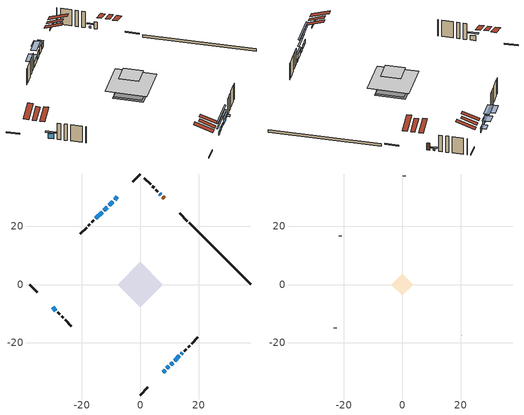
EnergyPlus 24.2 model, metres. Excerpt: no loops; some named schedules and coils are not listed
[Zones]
conditioned space
 floor outside (Floor1 construction): -1.58,0 0,1.58 1.58,0 0,-1.58 z0.41
 floor adiabatic (Floor3 construction): -5.26,0 0,5.26 5.26,0 0,-5.26 z0.41
 floor adiabatic (AdiabaticFloorConstruction): -7.76,0 0,7.76 7.76,0 0,-7.76 z2.85
 floor foundation (Slab1 construction): -5.28,0.43 -0.43,5.28 5.28,-0.43 0.43,-5.28 z-0.35
 wall outside (RimJoist1 construction): 0,-37.9 2.6,-35.31 / -37.9,0 -35.31,-2.6 / 0,37.9 -2.6,35.31 / 16.13,21.78 13.53,24.37 z0.41:0.71
 wall outside (AdiabaticWallConstruction 1): 8.28,29.63 7.73,30.17 z0.41:2.44
 wall outside (AdiabaticWallConstruction): -7.85,30.05 -8.79,29.12 / 7.85,-30.05 8.5,-29.41 / 9.15,-28.75 9.8,-28.1 z0.41:1.58; -9.44,28.46 -10.7,27.2 / -11.36,26.55 -12.43,25.47 z0.41:2.44; 10.46,-27.45 11.14,-26.76 z0.41:1.43; -30.05,-7.85 -28.97,-8.93 / -13.09,24.81 -15.25,22.66 z0.41:1.88; 11.8,-26.11 13.38,-24.52 z0.41:1.73; 14.03,-23.87 14.43,-23.47 z0.41:0.77; 7.08,30.82 6.72,31.19 z0.41:0.92
 wall outside (Wall1 construction): 15.09,-22.82 15.77,-22.13 / -28.32,-9.59 -27.64,-10.27 / -15.9,22 -16.58,21.32 / 6.06,31.84 5.38,32.53 z0.41:5.29
 wall outside (Wall2 construction): 16.43,-21.48 16.96,-20.94 / -26.98,-10.92 -26.45,-11.46 / -17.24,20.66 -17.78,20.13 / 4.72,33.18 4.19,33.72 z0.41:5.29
 wall outside (Wall3 construction): 17.62,-20.29 19.75,-18.15 / -25.79,-12.11 -23.65,-14.25 / -18.43,19.47 -20.57,17.33 / 3.53,34.37 1.39,36.51 z0.41:5.29
 wall foundation (FoundationWall1 construction): 37.9,0 16.78,21.12 z-0.35:0.41
 window (WindowConstruction): -7.85,30.05 -8.79,29.12 z0.41:1.58
 window (WindowConstruction 5): -9.44,28.46 -10.7,27.2 z0.41:2.44
 window (WindowConstruction 6): 7.85,-30.05 8.5,-29.41 z0.41:1.58
 window (WindowConstruction 7): 9.15,-28.75 9.8,-28.1 z0.41:1.58
 window (WindowConstruction 8): 10.46,-27.45 11.14,-26.76 z0.41:1.42
 window (WindowConstruction 9): -30.05,-7.85 -28.98,-8.93 z0.41:1.88
 window (WindowConstruction 1): -11.36,26.55 -12.43,25.47 z0.41:2.44
 window (WindowConstruction 2): 11.8,-26.11 13.38,-24.52 z0.41:1.73
 window (WindowConstruction 10): 14.04,-23.87 14.43,-23.47 z0.41:0.77
 window (WindowConstruction 3): 7.08,30.83 6.72,31.19 z0.41:0.92
 window (WindowConstruction 4): -13.09,24.81 -15.25,22.66 z0.41:1.88
 door (Door): 8.27,29.63 7.73,30.17 z0.41:2.44
 ceiling adiabatic (AdiabaticFloorConstruction): 0,-7.76 7.76,0 0,7.76 -7.76,0 z2.85
 roof outside (Roof2 construction): 5.67,-32.23,5.29 2.61,-29.17,6.73 1.81,-29.97,6.73 4.87,-33.04,5.29; -32.23,-5.67,5.29 -29.17,-2.61,6.73 -29.97,-1.81,6.73 -33.04,-4.87,5.29; -5.67,32.23,5.29 -2.61,29.17,6.73 -1.81,29.97,6.73 -4.87,33.04,5.29; 10.45,27.45,5.29 7.39,24.39,6.73 8.2,23.59,6.73 11.26,26.65,5.29
 roof outside (Roof3 construction): 7.19,-30.71,5.29 3.92,-27.44,6.83 3.06,-28.3,6.83 6.33,-31.57,5.29; -30.71,-7.19,5.29 -27.44,-3.92,6.83 -28.3,-3.06,6.83 -31.57,-6.33,5.29; -7.19,30.71,5.29 -3.92,27.44,6.83 -3.06,28.3,6.83 -6.33,31.57,5.29; 8.93,28.97,5.29 5.66,25.7,6.83 6.52,24.84,6.83 9.79,28.11,5.29
attic - vented
 floor to conditioned space (Floor2 construction Reversed): -3.73,0 0,3.73 3.73,0 0,-3.73 z5.29
 wall outside (Wall4 construction): 20.41,-17.49 20.49,-17.41 / -23,-14.91 -22.92,-14.99 / -21.23,16.68 -21.31,16.6 / 0.74,37.17 0.66,37.25 z0.41:5.29
 roof outside (Roof1 construction): 4.21,-33.69,5.29 0.58,-30.06,7 -0.38,-31.01,7 3.25,-34.65,5.29; -33.69,-4.21,5.29 -30.06,-0.58,7 -31.01,0.38,7 -34.65,-3.25,5.29; -4.21,33.69,5.29 -0.58,30.06,7 0.38,31.01,7 -3.25,34.65,5.29; 11.91,25.99,5.29 8.28,22.35,7 9.24,21.4,7 12.87,25.03,5.29
shading: -9,28.91 -7.64,30.26 -8.71,31.34 -10.07,29.98 z1.88; -11.02,26.88 -9.12,28.79 -10.62,30.29 -12.53,28.39 z2.9; 10.22,-27.68 6.12,-31.78 6.34,-31.99 10.43,-27.89 z4.02; 12.6,-25.3 6.35,-31.55 6.57,-31.76 12.81,-25.51 z5.54; 12.87,-25.04 8.73,-29.17 8.94,-29.38 13.08,-25.25 z3.87; -28.54,-9.36 -30.48,-7.42 -30.92,-7.85 -28.98,-9.79 z2.49; -13.51,24.39 -10.28,27.62 -11.36,28.7 -14.59,25.47 z3.96; 13.81,-24.09 11.37,-26.54 11.58,-26.75 14.02,-24.3 z2.34; 14.54,-23.37 13.93,-23.97 14.58,-24.62 15.18,-24.01 z0.92; 6.29,31.62 7.51,30.4 7.94,30.83 6.72,32.05 z1.53; -15.46,22.45 -12.88,25.02 -14.39,26.53 -16.96,23.95 z2.18
[Building]
Building 1: Terrain=Suburbs
[Site:Location]
Yarmouth AP_NS: Latitude {deg}=43.83; Longitude {deg}=-66.09; Time Zone {hr}=-4; Elevation {m}=43; Keep Site Location Information=Yes
[Site:GroundTemperature:Shallow]
4.08235, 2.59375, 2.47453, 3.18095, 6.01682, 8.83948, 11.2866, 12.8368, 12.9685, 11.7076, 9.32295, 6.58688
[Site:WaterMainsTemperature]
Calculation Method=Schedule; Temperature Schedule=mains temperature schedule
[Material] Roughness=Rough; Thermal Absorptance=0.9
Name | Thickness {m} | Conductivity {W/m-K} | Density {kg/m3} | Specific Heat {J/kg-K} | Solar Absorptance | Visible Absorptance
asphalt or fiberglass shingles | 0.00635 | 0.162714 | 1121.4 | 1465.45 | 0.4 | 0.4
ceiling loosefill ins | 0.169333 | 0.0480833 | 16.02 | 1046.75 | 0.7 | 0.7
ceiling stud and cavity | 0.1397 | 0.104391 | 65.682 | 1177.47 | 0.7 | 0.7
concrete 4.0 in. | 0.1016 | 1.803125 | 2242.8 | 837.4 | 0.7 | 0.7
concrete 8.0 in. | 0.2032 | 1.803125 | 2242.8 | 837.4 | 0.7 | 0.7
door material | 0.04445 | 0.053851 | 512.64 | 1214.23 | 0.7 | 0.7
exterior vertical ins | 0.00202101 | 0.029427 | 32.04 | 1214.23 | 0.7 | 0.7
floor covering | 0.0127 | 0.0433444 | 54.468 | 1339.84 | 0.6 | 0.6
floor rigid ins; rim joist rigid ins; roof rigid ins; wall rigid ins | 0.051816 | 0.029427 | 32.04 | 1214.23 | 0.7 | 0.7
floor rigid ins 1; wall rigid ins 1 | 0.512978 | 0.029427 | 32.04 | 1214.23 | 0.7 | 0.7
floor stud and cavity | 0.1397 | 0.0779196 | 92.3553 | 1139.71 | 0.7 | 0.7
floor stud and cavity 1 | 0.1397 | 0.0856872 | 92.3553 | 1139.71 | 0.7 | 0.7
floor stud and cavity 2 | 0.1397 | 1.75129 | 37.0049 | 1207.88 | 0.7 | 0.7
furniture material conditioned space 1 | 0.1524 | 0.115458 | 640.8 | 1214.23 | 0.6 | 0.6
gypsum board | 0.0127 | 0.160291 | 801 | 837.4 | 0.6 | 0.6
gypsum board 1 | 0.0127 | 0.160291 | 801 | 837.4 | 0.7 | 0.7
osb sheathing 0.5 in. | 0.0127 | 0.115458 | 512.64 | 1214.23 | 0.7 | 0.7
osb sheathing 0.75 in. | 0.01905 | 0.115458 | 512.64 | 1214.23 | 0.7 | 0.7
osb sheathing 2.0 in. | 0.0508 | 0.115458 | 512.64 | 1214.23 | 0.7 | 0.7
rim joist stud and cavity | 0.0508 | 0.0406579 | 125.044 | 1163.47 | 0.6 | 0.6
roof stud and cavity | 0.2032 | 0.222015 | 78.34581 | 1123.46 | 0.7 | 0.7
roof stud and cavity 1 | 0.2032 | 0.240525 | 78.34581 | 1123.46 | 0.7 | 0.7
wall stud and cavity | 0.1397 | 0.224124 | 139.0536 | 1170.24 | 0.7 | 0.7
wall stud and cavity 1 | 0.1397 | 0.624755 | 139.0536 | 1170.24 | 0.7 | 0.7
wall stud and cavity 2 | 0.1397 | 0.233353 | 139.0536 | 1170.24 | 0.7 | 0.7
wall stud and cavity 3 | 0.0889 | 6.1454 | 50.32683 | 1063.81 | 0.6 | 0.6
wall stud and cavity 4 | 0.0889 | 0.380278 | 52.3479 | 1209.89 | 0.7 | 0.7
wall stud and cavity 5 | 0.0889 | 0.391764 | 83.0341 | 1211.67 | 0.7 | 0.7
wood siding | 0.0254 | 0.102417 | 544.68 | 1172.36 | 0.4 | 0.4
wood siding 1 | 0.00254 | 0.102417 | 544.68 | 1172.36 | 0.4 | 0.4
wood siding 2; wood siding 3; wood siding 4 | 0.0254 | 0.102417 | 544.68 | 1172.36 | 0.7 | 0.7
[WindowMaterial:SimpleGlazingSystem]
Name | U-Factor {W/m2-K} | Solar Heat Gain Coefficient
WindowMaterial | 2.77484 | 0.54
WindowMaterial 1 | 2.82878 | 0.58
WindowMaterial 2 | 2.78563 | 0.6
WindowMaterial 3 | 2.74645 | 0.41
WindowMaterial 4 | 2.790737 | 0.63
WindowMaterial 5 | 2.82878 | 0.59
WindowMaterial 6 | 2.78052 | 0.57
WindowMaterial 7 | 2.77995 | 0.57
WindowMaterial 8 | 2.719762 | 0.51
[Construction]
AdiabaticFloorConstruction: floor stud and cavity 2, floor rigid ins 1, osb sheathing 0.75 in., floor covering
AdiabaticWallConstruction: wood siding 3, wall rigid ins 1, wall stud and cavity 4, gypsum board
AdiabaticWallConstruction 1: wood siding 4, wall rigid ins 1, wall stud and cavity 4, gypsum board
Door: door material
Floor1 construction: floor stud and cavity, floor rigid ins, osb sheathing 0.75 in., floor covering
Floor2 construction Reversed: gypsum board, ceiling stud and cavity, ceiling loosefill ins
Floor3 construction: floor stud and cavity 1, floor rigid ins, osb sheathing 0.75 in., floor covering
FoundationWall1 construction: concrete 8.0 in., gypsum board 1
furniture construction conditioned space 1: furniture material conditioned space 1
PartitionWallConstruction: gypsum board, wall stud and cavity 5, gypsum board
RimJoist1 construction: wood siding 2, rim joist rigid ins, osb sheathing 2.0 in., rim joist stud and cavity
Roof1 construction: asphalt or fiberglass shingles
Roof2 construction: asphalt or fiberglass shingles, roof rigid ins, osb sheathing 0.75 in., roof stud and cavity, gypsum board
Roof3 construction: asphalt or fiberglass shingles, roof rigid ins, osb sheathing 0.75 in., roof stud and cavity 1, gypsum board
Slab1 construction: concrete 4.0 in.
Wall1 construction: wood siding, wall rigid ins, osb sheathing 0.5 in., wall stud and cavity, gypsum board
Wall2 construction: wood siding, wall rigid ins, osb sheathing 0.5 in., wall stud and cavity 1, gypsum board
Wall3 construction: wood siding, wall rigid ins, osb sheathing 0.5 in., wall stud and cavity 2, gypsum board
Wall4 construction: wood siding 1, wall stud and cavity 3
WindowConstruction: WindowMaterial
WindowConstruction 1: WindowMaterial 1
WindowConstruction 10: WindowMaterial 8
WindowConstruction 2: WindowMaterial 2
WindowConstruction 3: WindowMaterial 3
WindowConstruction 4; WindowConstruction 9: WindowMaterial 4
WindowConstruction 5: WindowMaterial 5
WindowConstruction 6; WindowConstruction 7: WindowMaterial 6
WindowConstruction 8: WindowMaterial 7
[Zone] Multiplier=1; Part of Total Floor Area=Yes
Name | Volume {m3}
attic - vented | 7.75451
conditioned space | 273.5
[Space]
Name | Zone | Volume {m3}
attic - vented 1 | attic - vented | 7.75451
conditioned space 1 | conditioned space | 273.5
[ZoneInfiltration:EffectiveLeakageArea]
infil attic - vented 1: Zone or Space=attic - vented 1; Schedule=Always On Discrete; Effective Air Leakage Area {cm2}=1013.45; Stack Coefficient=0.000458312; Wind Coefficient=1.44644e-05
[ZoneMixing]
whole house fan mix: Zone or Space=attic - vented; Schedule=Always On Continuous; Design Flow Rate Calculation Method=Flow/Zone; Design Flow Rate {m3/s}=0; Source Zone or Space=conditioned space
[SurfaceProperty:ExposedFoundationPerimeter]
Slab1: Exposed Perimeter Calculation Method=TotalExposedPerimeter; Total Exposed Perimeter {m}=29.87
[InternalMass] Zone or ZoneList=conditioned space; Space or SpaceList=conditioned space 1
Name | Construction | Surface Area {m2}
furniture mass conditioned space 1 | furniture construction conditioned space 1 | 94.4876
partition wall mass | PartitionWallConstruction | 180.819
[Lights]
interior lighting: Zone or ZoneList or Space or SpaceList=conditioned space 1; Schedule=interior lighting schedule; Design Level Calculation Method=LightingLevel; Lighting Level {W}=343.2; Return Air Fraction=0; Fraction Radiant=0.6; Fraction Visible=0.2; Fraction Replaceable=1
[People]
occupants: Zone or ZoneList or Space or SpaceList=conditioned space 1; Number of People Schedule=occupants schedule; Number of People Calculation Method=People; Number of People=3; Fraction Radiant=0.314171; Sensible Heat Fraction=0.56303; Activity Level Schedule=occupants activity schedule; Carbon Dioxide Generation Rate {m3/s-W}=0; Enable ASHRAE 55 Comfort Warnings=No; Mean Radiant Temperature Calculation Type=EnclosureAveraged
[ElectricEquipment] Zone or ZoneList or Space or SpaceList=conditioned space 1; Design Level Calculation Method=EquipmentLevel
Name | Schedule | Design Level {W} | Fraction Latent | Fraction Radiant | Fraction Lost
clothes dryer | clothes dryer schedule | 140.772 | 0.015 | 0.081 | 0.85
clothes washer | clothes washer schedule | 32.1985 | 0.03 | 0.162 | 0.7
cooking range | cooking range schedule | 215.147 | 0.08 | 0.432 | 0.2
dishwasher | dishwasher schedule | 66.8632 | 0.3 | 0.18 | 0.4
fridge | fridge schedule | 72.9452 | 0 | 0.6 | 0
mech vent bath fan 0 | mech vent bath fan 0 schedule | 50.2 | 0 | 0 | 1
mech vent bath fan 1 | mech vent bath fan 1 schedule | 50.2 | 0 | 0 | 1
mech vent house fan | mech vent house fan schedule | 45.6667 | 0 | 0 | 0.5
mech vent house fan cfis | mech vent house fan cfis schedule | 0 | 0 | 0 | 0
misc plug loads | misc plug loads schedule | 494.7 | 0.045 | 0.513 | 0.1
whole house fan | Always On Discrete | 0 | 0 | 0 | 1
[OtherEquipment] Zone or ZoneList or Space or SpaceList=conditioned space 1; Design Level Calculation Method=EquipmentLevel
Name | Fuel Type | Schedule | Design Level {W} | Fraction Latent | Fraction Radiant | Fraction Lost
clothes dryer 1 | Electricity | clothes dryer schedule | 0 | 0.015 | 0.081 | 0.85
cooking range 1 | Electricity | cooking range schedule | 0 | 0.08 | 0.432 | 0.2
general water use latent | None | general water use schedule | 62.594 | 1 | 0 | 0
general water use sensible | None | general water use schedule | -61.6891 | 0 | 0.6 | 0
mech vent house fan latent load | None | Always On Discrete | 0 | 1 | 0 | 0
mech vent house fan sensible load | None | Always On Discrete | 0 | 0 | 0 | 0
water heater energy adjustment1 | Electricity | Always On Discrete | 0.01 | 0 | 0 | 1
[ZoneInfiltration:DesignFlowRate] Zone or ZoneList or Space or SpaceList=conditioned space 1; Schedule=Always On Discrete; Design Flow Rate Calculation Method=Flow/Zone; Design Flow Rate {m3/s}=0
infil flow; natural vent flow; whole house fan flow
[ZoneControl:Thermostat]
conditioned space Thermostat: Zone or ZoneList=conditioned space; Control Type Schedule=conditioned space Thermostat Schedule; Control 1=conditioned space temperature setpoint; Temperature Difference Between Cutout And Setpoint {deltaC}=0
[ThermostatSetpoint:DualSetpoint]
conditioned space temperature setpoint: Heating Setpoint Temperature Schedule=heating setpoint; Cooling Setpoint Temperature Schedule=cooling setpoint
[AirLoopHVAC:UnitarySystem]
unit heater unitary system: Control Type=Load; Controlling Zone or Thermostat Location=conditioned space; Dehumidification Control Type=None; Availability Schedule=Always On Discrete; Supply Fan=unit heater supply fan; Fan Placement=BlowThrough; Supply Air Fan Operating Mode Schedule=unit heater auto fan schedule; Heating Coil=unit heater htg coil; DX Heating Coil Sizing Ratio=1; Use DOAS DX Cooling Coil=No; Minimum Supply Air Temperature {C}=2; Latent Load Control=SensibleOnlyLoadControl; Cooling Supply Air Flow Rate Method=None; Heating Supply Air Flow Rate Method=SupplyAirFlowRate; Heating Supply Air Flow Rate {m3/s}=0.00141584; No Load Supply Air Flow Rate Method=SupplyAirFlowRate; No Load Supply Air Flow Rate {m3/s}=0; No Load Supply Air Flow Rate Control Set To Low Speed=Yes; Maximum Supply Air Temperature {C}=48.8889; Maximum Outdoor Dry-Bulb Temperature for Supplemental Heater Operation {C}=21; Ancillary On-Cycle Electric Power {W}=0; Ancillary Off-Cycle Electric Power {W}=0
[Zone equipment]
conditioned space: electric baseboard, unit heater unitary system
[Foundation:Kiva]
Foundation Kiva 1: Initial Indoor Air Temperature {C}=18; Wall Height Above Grade {m}=0.409986; Wall Depth Below Slab {m}=0.2032; Custom Block Material Name 1=exterior vertical ins; Custom Block Depth 1 {m}=0.759988; Custom Block X Position 1 {m}=0.2159; Custom Block Z Position 1 {m}=0
[Foundation:Kiva:Settings]
Soil Conductivity {W/m-K}=0.849921; Soil Density {kg/m3}=1842.3; Soil Specific Heat {J/kg-K}=418.7; Ground Solar Absorptivity=0.9; Ground Thermal Absorptivity=0.9; Ground Surface Roughness {m}=0.03; Far-Field Width {m}=40; Deep-Ground Boundary Condition=ZeroFlux; Deep-Ground Depth {m}=40; Minimum Cell Dimension {m}=0.2; Maximum Cell Growth Coefficient=3; Simulation Timestep=Timestep
[Exterior:Lights]
exterior lighting: Schedule=exterior lighting schedule; Design Level {W}=75.6
[EnergyManagementSystem:Sensor] Output:Variable or Output:Meter Index Key=conditioned space
Name | Output:Variable or Output:Meter
conditioned_space_clg_unmet_s | Zone Cooling Setpoint Not Met Time
conditioned_space_htg_unmet_s | Zone Heating Setpoint Not Met Time
fridge_tin_s; tin_s; tin_s_1 | Zone Mean Air Temperature
tout_s | Zone Outdoor Air Drybulb Temperature
win_s | Zone Air Humidity Ratio
[Schedule:Constant]
Name | Hourly Value
Always On Continuous; mech vent house fan schedule; mech vent house fan cfis schedule; Always On Discrete | 1
occupants activity schedule | 117.228
fridge schedule; unit heater auto fan schedule | 0
[Schedule:Week:Daily]
interior lighting schedule Week Rule - Jan1-Jan27: interior lighting schedule day, interior lighting schedule day, interior lighting schedule day, interior lighting schedule day, interior lighting schedule day, interior lighting schedule day, interior lighting schedule day, interior lighting schedule default day, interior lighting schedule default day, interior lighting schedule default day, interior lighting schedule default day, interior lighting schedule default day
interior lighting schedule Week Rule - Jan28-Feb3: interior lighting schedule day, interior lighting schedule day, interior lighting schedule day, interior lighting schedule day, interior lighting schedule day 1, interior lighting schedule day 1, interior lighting schedule day 1, interior lighting schedule default day, interior lighting schedule default day, interior lighting schedule default day, interior lighting schedule default day, interior lighting schedule default day
interior lighting schedule Week Rule - Feb4-Feb24: interior lighting schedule day 1, interior lighting schedule day 1, interior lighting schedule day 1, interior lighting schedule day 1, interior lighting schedule day 1, interior lighting schedule day 1, interior lighting schedule day 1, interior lighting schedule default day, interior lighting schedule default day, interior lighting schedule default day, interior lighting schedule default day, interior lighting schedule default day
interior lighting schedule Week Rule - Feb25-Mar3: interior lighting schedule day 1, interior lighting schedule day 1, interior lighting schedule day 1, interior lighting schedule day 1, interior lighting schedule day 2, interior lighting schedule day 2, interior lighting schedule day 2, interior lighting schedule default day, interior lighting schedule default day, interior lighting schedule default day, interior lighting schedule default day, interior lighting schedule default day
interior lighting schedule Week Rule - Mar4-Mar31: interior lighting schedule day 2, interior lighting schedule day 2, interior lighting schedule day 2, interior lighting schedule day 2, interior lighting schedule day 2, interior lighting schedule day 2, interior lighting schedule day 2, interior lighting schedule default day, interior lighting schedule default day, interior lighting schedule default day, interior lighting schedule default day, interior lighting schedule default day
interior lighting schedule Week Rule - Apr1-Apr28: interior lighting schedule day 3, interior lighting schedule day 3, interior lighting schedule day 3, interior lighting schedule day 3, interior lighting schedule day 3, interior lighting schedule day 3, interior lighting schedule day 3, interior lighting schedule default day, interior lighting schedule default day, interior lighting schedule default day, interior lighting schedule default day, interior lighting schedule default day
interior lighting schedule Week Rule - Apr29-May5: interior lighting schedule day 3, interior lighting schedule day 3, interior lighting schedule day 4, interior lighting schedule day 4, interior lighting schedule day 4, interior lighting schedule day 4, interior lighting schedule day 4, interior lighting schedule default day, interior lighting schedule default day, interior lighting schedule default day, interior lighting schedule default day, interior lighting schedule default day
interior lighting schedule Week Rule - May6-May26: interior lighting schedule day 4, interior lighting schedule day 4, interior lighting schedule day 4, interior lighting schedule day 4, interior lighting schedule day 4, interior lighting schedule day 4, interior lighting schedule day 4, interior lighting schedule default day, interior lighting schedule default day, interior lighting schedule default day, interior lighting schedule default day, interior lighting schedule default day
interior lighting schedule Week Rule - May27-Jun2: interior lighting schedule day 4, interior lighting schedule day 4, interior lighting schedule day 4, interior lighting schedule day 4, interior lighting schedule day 4, interior lighting schedule day 5, interior lighting schedule day 5, interior lighting schedule default day, interior lighting schedule default day, interior lighting schedule default day, interior lighting schedule default day, interior lighting schedule default day
interior lighting schedule Week Rule - Jun3-Jun30: interior lighting schedule day 5, interior lighting schedule day 5, interior lighting schedule day 5, interior lighting schedule day 5, interior lighting schedule day 5, interior lighting schedule day 5, interior lighting schedule day 5, interior lighting schedule default day, interior lighting schedule default day, interior lighting schedule default day, interior lighting schedule default day, interior lighting schedule default day
interior lighting schedule Week Rule - Jul1-Jul28: interior lighting schedule day 6, interior lighting schedule day 6, interior lighting schedule day 6, interior lighting schedule day 6, interior lighting schedule day 6, interior lighting schedule day 6, interior lighting schedule day 6, interior lighting schedule default day, interior lighting schedule default day, interior lighting schedule default day, interior lighting schedule default day, interior lighting schedule default day
interior lighting schedule Week Rule - Jul29-Aug4: interior lighting schedule day 6, interior lighting schedule day 6, interior lighting schedule day 6, interior lighting schedule day 7, interior lighting schedule day 7, interior lighting schedule day 7, interior lighting schedule day 7, interior lighting schedule default day, interior lighting schedule default day, interior lighting schedule default day, interior lighting schedule default day, interior lighting schedule default day
interior lighting schedule Week Rule - Aug5-Aug25: interior lighting schedule day 7, interior lighting schedule day 7, interior lighting schedule day 7, interior lighting schedule day 7, interior lighting schedule day 7, interior lighting schedule day 7, interior lighting schedule day 7, interior lighting schedule default day, interior lighting schedule default day, interior lighting schedule default day, interior lighting schedule default day, interior lighting schedule default day
interior lighting schedule Week Rule - Aug26-Sep1: interior lighting schedule day 7, interior lighting schedule day 7, interior lighting schedule day 7, interior lighting schedule day 7, interior lighting schedule day 7, interior lighting schedule day 7, interior lighting schedule day 8, interior lighting schedule default day, interior lighting schedule default day, interior lighting schedule default day, interior lighting schedule default day, interior lighting schedule default day
interior lighting schedule Week Rule - Sep2-Sep29: interior lighting schedule day 8, interior lighting schedule day 8, interior lighting schedule day 8, interior lighting schedule day 8, interior lighting schedule day 8, interior lighting schedule day 8, interior lighting schedule day 8, interior lighting schedule default day, interior lighting schedule default day, interior lighting schedule default day, interior lighting schedule default day, interior lighting schedule default day
interior lighting schedule Week Rule - Sep30-Oct6: interior lighting schedule day 8, interior lighting schedule day 9, interior lighting schedule day 9, interior lighting schedule day 9, interior lighting schedule day 9, interior lighting schedule day 9, interior lighting schedule day 9, interior lighting schedule default day, interior lighting schedule default day, interior lighting schedule default day, interior lighting schedule default day, interior lighting schedule default day
interior lighting schedule Week Rule - Oct7-Oct27: interior lighting schedule day 9, interior lighting schedule day 9, interior lighting schedule day 9, interior lighting schedule day 9, interior lighting schedule day 9, interior lighting schedule day 9, interior lighting schedule day 9, interior lighting schedule default day, interior lighting schedule default day, interior lighting schedule default day, interior lighting schedule default day, interior lighting schedule default day
interior lighting schedule Week Rule - Oct28-Nov3: interior lighting schedule day 9, interior lighting schedule day 9, interior lighting schedule day 9, interior lighting schedule day 9, interior lighting schedule day 10, interior lighting schedule day 10, interior lighting schedule day 10, interior lighting schedule default day, interior lighting schedule default day, interior lighting schedule default day, interior lighting schedule default day, interior lighting schedule default day
interior lighting schedule Week Rule - Nov4-Nov24: interior lighting schedule day 10, interior lighting schedule day 10, interior lighting schedule day 10, interior lighting schedule day 10, interior lighting schedule day 10, interior lighting schedule day 10, interior lighting schedule day 10, interior lighting schedule default day, interior lighting schedule default day, interior lighting schedule default day, interior lighting schedule default day, interior lighting schedule default day
interior lighting schedule Week Rule - Nov25-Dec1: interior lighting schedule day 10, interior lighting schedule day 10, interior lighting schedule day 10, interior lighting schedule day 10, interior lighting schedule day 10, interior lighting schedule day 10, interior lighting schedule day 11, interior lighting schedule default day, interior lighting schedule default day, interior lighting schedule default day, interior lighting schedule default day, interior lighting schedule default day
interior lighting schedule Week Rule - Dec2-Dec31: interior lighting schedule day 11, interior lighting schedule day 11, interior lighting schedule day 11, interior lighting schedule day 11, interior lighting schedule day 11, interior lighting schedule day 11, interior lighting schedule day 11, interior lighting schedule default day, interior lighting schedule default day, interior lighting schedule default day, interior lighting schedule default day, interior lighting schedule default day
occupants schedule Week Rule - Jan1-Dec31: occupants schedule day, occupants schedule day, occupants schedule day, occupants schedule day, occupants schedule day, occupants schedule day, occupants schedule day, occupants schedule default day, occupants schedule default day, occupants schedule default day, occupants schedule default day, occupants schedule default day
clothes dryer schedule Week Rule - Jan1-Dec31: clothes dryer schedule day, clothes dryer schedule day, clothes dryer schedule day, clothes dryer schedule day, clothes dryer schedule day, clothes dryer schedule day, clothes dryer schedule day, clothes dryer schedule default day, clothes dryer schedule default day, clothes dryer schedule default day, clothes dryer schedule default day, clothes dryer schedule default day
clothes washer schedule Week Rule - Jan1-Dec31: clothes washer schedule day, clothes washer schedule day, clothes washer schedule day, clothes washer schedule day, clothes washer schedule day, clothes washer schedule day, clothes washer schedule day, clothes washer schedule default day, clothes washer schedule default day, clothes washer schedule default day, clothes washer schedule default day, clothes washer schedule default day
cooking range schedule Week Rule - Jan1-Dec31: cooking range schedule day, cooking range schedule day, cooking range schedule day, cooking range schedule day, cooking range schedule day, cooking range schedule day, cooking range schedule day, cooking range schedule default day, cooking range schedule default day, cooking range schedule default day, cooking range schedule default day, cooking range schedule default day
dishwasher schedule Week Rule - Jan1-Dec31: dishwasher schedule day, dishwasher schedule day, dishwasher schedule day, dishwasher schedule day, dishwasher schedule day, dishwasher schedule day, dishwasher schedule day, dishwasher schedule default day, dishwasher schedule default day, dishwasher schedule default day, dishwasher schedule default day, dishwasher schedule default day
mech vent bath fan 0 schedule Week Rule - Jan1-Dec31: mech vent bath fan 0 schedule day, mech vent bath fan 0 schedule day, mech vent bath fan 0 schedule day, mech vent bath fan 0 schedule day, mech vent bath fan 0 schedule day, mech vent bath fan 0 schedule day, mech vent bath fan 0 schedule day, mech vent bath fan 0 schedule default day, mech vent bath fan 0 schedule default day, mech vent bath fan 0 schedule default day, mech vent bath fan 0 schedule default day, mech vent bath fan 0 schedule default day
mech vent bath fan 1 schedule Week Rule - Jan1-Dec31: mech vent bath fan 1 schedule day, mech vent bath fan 1 schedule day, mech vent bath fan 1 schedule day, mech vent bath fan 1 schedule day, mech vent bath fan 1 schedule day, mech vent bath fan 1 schedule day, mech vent bath fan 1 schedule day, mech vent bath fan 1 schedule default day, mech vent bath fan 1 schedule default day, mech vent bath fan 1 schedule default day, mech vent bath fan 1 schedule default day, mech vent bath fan 1 schedule default day
misc plug loads schedule Week Rule - Jan1-Dec31: misc plug loads schedule day, misc plug loads schedule day, misc plug loads schedule day, misc plug loads schedule day, misc plug loads schedule day, misc plug loads schedule day, misc plug loads schedule day, misc plug loads schedule default day, misc plug loads schedule default day, misc plug loads schedule default day, misc plug loads schedule default day, misc plug loads schedule default day
general water use schedule Week Rule - Jan1-Dec31: general water use schedule day, general water use schedule day, general water use schedule day, general water use schedule day, general water use schedule day, general water use schedule day, general water use schedule day, general water use schedule default day, general water use schedule default day, general water use schedule default day, general water use schedule default day, general water use schedule default day
exterior lighting schedule Week Rule - Jan1-Jan27: exterior lighting schedule day, exterior lighting schedule day, exterior lighting schedule day, exterior lighting schedule day, exterior lighting schedule day, exterior lighting schedule day, exterior lighting schedule day, exterior lighting schedule default day, exterior lighting schedule default day, exterior lighting schedule default day, exterior lighting schedule default day, exterior lighting schedule default day
exterior lighting schedule Week Rule - Jan28-Feb3: exterior lighting schedule day, exterior lighting schedule day, exterior lighting schedule day, exterior lighting schedule day, exterior lighting schedule day 1, exterior lighting schedule day 1, exterior lighting schedule day 1, exterior lighting schedule default day, exterior lighting schedule default day, exterior lighting schedule default day, exterior lighting schedule default day, exterior lighting schedule default day
exterior lighting schedule Week Rule - Feb4-Feb24: exterior lighting schedule day 1, exterior lighting schedule day 1, exterior lighting schedule day 1, exterior lighting schedule day 1, exterior lighting schedule day 1, exterior lighting schedule day 1, exterior lighting schedule day 1, exterior lighting schedule default day, exterior lighting schedule default day, exterior lighting schedule default day, exterior lighting schedule default day, exterior lighting schedule default day
exterior lighting schedule Week Rule - Feb25-Mar3: exterior lighting schedule day 1, exterior lighting schedule day 1, exterior lighting schedule day 1, exterior lighting schedule day 1, exterior lighting schedule day 2, exterior lighting schedule day 2, exterior lighting schedule day 2, exterior lighting schedule default day, exterior lighting schedule default day, exterior lighting schedule default day, exterior lighting schedule default day, exterior lighting schedule default day
exterior lighting schedule Week Rule - Mar4-Mar31: exterior lighting schedule day 2, exterior lighting schedule day 2, exterior lighting schedule day 2, exterior lighting schedule day 2, exterior lighting schedule day 2, exterior lighting schedule day 2, exterior lighting schedule day 2, exterior lighting schedule default day, exterior lighting schedule default day, exterior lighting schedule default day, exterior lighting schedule default day, exterior lighting schedule default day
exterior lighting schedule Week Rule - Apr1-Apr28: exterior lighting schedule day 3, exterior lighting schedule day 3, exterior lighting schedule day 3, exterior lighting schedule day 3, exterior lighting schedule day 3, exterior lighting schedule day 3, exterior lighting schedule day 3, exterior lighting schedule default day, exterior lighting schedule default day, exterior lighting schedule default day, exterior lighting schedule default day, exterior lighting schedule default day
exterior lighting schedule Week Rule - Apr29-May5: exterior lighting schedule day 3, exterior lighting schedule day 3, exterior lighting schedule day 4, exterior lighting schedule day 4, exterior lighting schedule day 4, exterior lighting schedule day 4, exterior lighting schedule day 4, exterior lighting schedule default day, exterior lighting schedule default day, exterior lighting schedule default day, exterior lighting schedule default day, exterior lighting schedule default day
exterior lighting schedule Week Rule - May6-May26: exterior lighting schedule day 4, exterior lighting schedule day 4, exterior lighting schedule day 4, exterior lighting schedule day 4, exterior lighting schedule day 4, exterior lighting schedule day 4, exterior lighting schedule day 4, exterior lighting schedule default day, exterior lighting schedule default day, exterior lighting schedule default day, exterior lighting schedule default day, exterior lighting schedule default day
exterior lighting schedule Week Rule - May27-Jun2: exterior lighting schedule day 4, exterior lighting schedule day 4, exterior lighting schedule day 4, exterior lighting schedule day 4, exterior lighting schedule day 4, exterior lighting schedule day 5, exterior lighting schedule day 5, exterior lighting schedule default day, exterior lighting schedule default day, exterior lighting schedule default day, exterior lighting schedule default day, exterior lighting schedule default day
[Schedule:Year]
interior lighting schedule: interior lighting schedule Week Rule - Jan1-Jan27, 1, 1, 1, 27, interior lighting schedule Week Rule - Jan28-Feb3, 1, 28, 2, 3, interior lighting schedule Week Rule - Feb4-Feb24, 2, 4, 2, 24, interior lighting schedule Week Rule - Feb25-Mar3, 2, 25, 3, 3, interior lighting schedule Week Rule - Mar4-Mar31, 3, 4, 3, 31, interior lighting schedule Week Rule - Apr1-Apr28, 4, 1, 4, 28, interior lighting schedule Week Rule - Apr29-May5, 4, 29, 5, 5, interior lighting schedule Week Rule - May6-May26, 5, 6, 5, 26, interior lighting schedule Week Rule - May27-Jun2, 5, 27, 6, 2, interior lighting schedule Week Rule - Jun3-Jun30, 6, 3, 6, 30, interior lighting schedule Week Rule - Jul1-Jul28, 7, 1, 7, 28, interior lighting schedule Week Rule - Jul29-Aug4, 7, 29, 8, 4, interior lighting schedule Week Rule - Aug5-Aug25, 8, 5, 8, 25, interior lighting schedule Week Rule - Aug26-Sep1, 8, 26, 9, 1, interior lighting schedule Week Rule - Sep2-Sep29, 9, 2, 9, 29, interior lighting schedule Week Rule - Sep30-Oct6, 9, 30, 10, 6, interior lighting schedule Week Rule - Oct7-Oct27, 10, 7, 10, 27, interior lighting schedule Week Rule - Oct28-Nov3, 10, 28, 11, 3, interior lighting schedule Week Rule - Nov4-Nov24, 11, 4, 11, 24, interior lighting schedule Week Rule - Nov25-Dec1, 11, 25, 12, 1, interior lighting schedule Week Rule - Dec2-Dec31, 12, 2, 12, 31
occupants schedule: occupants schedule Week Rule - Jan1-Dec31, 1, 1, 12, 31
clothes dryer schedule: clothes dryer schedule Week Rule - Jan1-Dec31, 1, 1, 12, 31
clothes washer schedule: clothes washer schedule Week Rule - Jan1-Dec31, 1, 1, 12, 31
cooking range schedule: cooking range schedule Week Rule - Jan1-Dec31, 1, 1, 12, 31
dishwasher schedule: dishwasher schedule Week Rule - Jan1-Dec31, 1, 1, 12, 31
mech vent bath fan 0 schedule: mech vent bath fan 0 schedule Week Rule - Jan1-Dec31, 1, 1, 12, 31
mech vent bath fan 1 schedule: mech vent bath fan 1 schedule Week Rule - Jan1-Dec31, 1, 1, 12, 31
misc plug loads schedule: misc plug loads schedule Week Rule - Jan1-Dec31, 1, 1, 12, 31
general water use schedule: general water use schedule Week Rule - Jan1-Dec31, 1, 1, 12, 31
exterior lighting schedule: exterior lighting schedule Week Rule - Jan1-Jan27, 1, 1, 1, 27, exterior lighting schedule Week Rule - Jan28-Feb3, 1, 28, 2, 3, exterior lighting schedule Week Rule - Feb4-Feb24, 2, 4, 2, 24, exterior lighting schedule Week Rule - Feb25-Mar3, 2, 25, 3, 3, exterior lighting schedule Week Rule - Mar4-Mar31, 3, 4, 3, 31, exterior lighting schedule Week Rule - Apr1-Apr28, 4, 1, 4, 28, exterior lighting schedule Week Rule - Apr29-May5, 4, 29, 5, 5, exterior lighting schedule Week Rule - May6-May26, 5, 6, 5, 26, exterior lighting schedule Week Rule - May27-Jun2, 5, 27, 6, 2, exterior lighting schedule Week Rule - Jun3-Jun30, 6, 3, 6, 30, exterior lighting schedule Week Rule - Jul1-Jul28, 7, 1, 7, 28, exterior lighting schedule Week Rule - Jul29-Aug4, 7, 29, 8, 4, exterior lighting schedule Week Rule - Aug5-Aug25, 8, 5, 8, 25, exterior lighting schedule Week Rule - Aug26-Sep1, 8, 26, 9, 1, exterior lighting schedule Week Rule - Sep2-Sep29, 9, 2, 9, 29, exterior lighting schedule Week Rule - Sep30-Oct6, 9, 30, 10, 6, exterior lighting schedule Week Rule - Oct7-Oct27, 10, 7, 10, 27, exterior lighting schedule Week Rule - Oct28-Nov3, 10, 28, 11, 3, exterior lighting schedule Week Rule - Nov4-Nov24, 11, 4, 11, 24, exterior lighting schedule Week Rule - Nov25-Dec1, 11, 25, 12, 1, exterior lighting schedule Week Rule - Dec2-Dec31, 12, 2, 12, 31
[Schedule:Compact]
conditioned space Thermostat Schedule: Through: 12/31, For: AllDays, Until: 24:00, 4
mains temperature schedule: Through: 01/01, For: AllDays, Until: 24:00, 8.11167, Through: 01/02, For: AllDays, Until: 24:00, 8.06167, Through: 01/03, For: AllDays, Until: 24:00, 8.01222, Through: 01/04, For: AllDays, Until: 24:00, 7.96333, Through: 01/05, For: AllDays, Until: 24:00, 7.91556, Through: 01/06, For: AllDays, Until: 24:00, 7.86889, Through: 01/07, For: AllDays, Until: 24:00, 7.82278, Through: 01/08, For: AllDays, Until: 24:00, 7.77778, Through: 01/09, For: AllDays, Until: 24:00, 7.73333, Through: 01/10, For: AllDays, Until: 24:00, 7.69056, Through: 01/11, For: AllDays, Until: 24:00, 7.64778, Through: 01/12, For: AllDays, Until: 24:00, 7.60667, Through: 01/13, For: AllDays, Until: 24:00, 7.56611, Through: 01/14, For: AllDays, Until: 24:00, 7.52722, Through: 01/15, For: AllDays, Until: 24:00, 7.48833, Through: 01/16, For: AllDays, Until: 24:00, 7.45111, Through: 01/17, For: AllDays, Until: 24:00, 7.415, Through: 01/18, For: AllDays, Until: 24:00, 7.37944, Through: 01/19, For: AllDays, Until: 24:00, 7.345, Through: 01/20, For: AllDays, Until: 24:00, 7.31222, Through: 01/21, For: AllDays, Until: 24:00, 7.28, Through: 01/22, For: AllDays, Until: 24:00, 7.24889, Through: 01/23, For: AllDays, Until: 24:00, 7.21889, Through: 01/24, For: AllDays, Until: 24:00, 7.18944, Through: 01/25, For: AllDays, Until: 24:00, 7.16167, Through: 01/26, For: AllDays, Until: 24:00, 7.135, Through: 01/27, For: AllDays, Until: 24:00, 7.10944, Through: 01/28, For: AllDays, Until: 24:00, 7.085, Through: 01/29, For: AllDays, Until: 24:00, 7.06167, Through: 01/30, For: AllDays, Until: 24:00, 7.03944, Through: 01/31, For: AllDays, Until: 24:00, 7.01833, Through: 02/01, For: AllDays, Until: 24:00, 6.99833, Through: 02/02, For: AllDays, Until: 24:00, 6.97944, Through: 02/03, For: AllDays, Until: 24:00, 6.96167, Through: 02/04, For: AllDays, Until: 24:00, 6.945, Through: 02/05, For: AllDays, Until: 24:00, 6.93, Through: 02/06, For: AllDays, Until: 24:00, 6.91556, Through: 02/07, For: AllDays, Until: 24:00, 6.90278, Through: 02/08, For: AllDays, Until: 24:00, 6.89111, Through: 02/09, For: AllDays, Until: 24:00, 6.88, Through: 02/10, For: AllDays, Until: 24:00, 6.87056, Through: 02/11, For: AllDays, Until: 24:00, 6.86222, Through: 02/12, For: AllDays, Until: 24:00, 6.85556, Through: 02/13, For: AllDays, Until: 24:00, 6.84944, Through: 02/14, For: AllDays, Until: 24:00, 6.845, Through: 02/15, For: AllDays, Until: 24:00, 6.84167, Through: 02/16, For: AllDays, Until: 24:00, 6.83889, Through: 02/17, For: AllDays, Until: 24:00, 6.83778, Through: 02/18, For: AllDays, Until: 24:00, 6.83833, Through: 02/19, For: AllDays, Until: 24:00, 6.83944, Through: 02/20, For: AllDays, Until: 24:00, 6.84222, Through: 02/21, For: AllDays, Until: 24:00, 6.84556, Through: 02/22, For: AllDays, Until: 24:00, 6.85056, Through: 02/23, For: AllDays, Until: 24:00, 6.85667, Through: 02/24, For: AllDays, Until: 24:00, 6.86389, Through: 02/25, For: AllDays, Until: 24:00, 6.87222, Through: 02/26, For: AllDays, Until: 24:00, 6.88222, Through: 02/27, For: AllDays, Until: 24:00, 6.89278, Through: 02/28, For: AllDays, Until: 24:00, 6.905, Through: 03/01, For: AllDays, Until: 24:00, 6.91833, Through: 03/02, For: AllDays, Until: 24:00, 6.93278, Through: 03/03, For: AllDays, Until: 24:00, 6.94833, Through: 03/04, For: AllDays, Until: 24:00, 6.965, Through: 03/05, For: AllDays, Until: 24:00, 6.98278, Through: 03/06, For: AllDays, Until: 24:00, 7.00167, Through: 03/07, For: AllDays, Until: 24:00, 7.02222, Through: 03/08, For: AllDays, Until: 24:00, 7.04333, Through: 03/09, For: AllDays, Until: 24:00, 7.06611, Through: 03/10, For: AllDays, Until: 24:00, 7.08944, Through: 03/11, For: AllDays, Until: 24:00, 7.11444, Through: 03/12, For: AllDays, Until: 24:00, 7.14, Through: 03/13, For: AllDays, Until: 24:00, 7.16722, Through: 03/14, For: AllDays, Until: 24:00, 7.195, Through: 03/15, For: AllDays, Until: 24:00, 7.22444, Through: 03/16, For: AllDays, Until: 24:00, 7.25444, Through: 03/17, For: AllDays, Until: 24:00, 7.28556, Through: 03/18, For: AllDays, Until: 24:00, 7.31833, Through: 03/19, For: AllDays, Until: 24:00, 7.35167, Through: 03/20, For: AllDays, Until: 24:00, 7.38611, Through: 03/21, For: AllDays, Until: 24:00, 7.42167, Through: 03/22, For: AllDays, Until: 24:00, 7.45833, Through: 03/23, For: AllDays, Until: 24:00, 7.49556, Through: 03/24, For: AllDays, Until: 24:00, 7.53444, Through: 03/25, For: AllDays, Until: 24:00, 7.57389, Through: 03/26, For: AllDays, Until: 24:00, 7.61444, Through: 03/27, For: AllDays, Until: 24:00, 7.65611, Through: 03/28, For: AllDays, Until: 24:00, 7.69833, Through: 03/29, For: AllDays, Until: 24:00, 7.74167, Through: 03/30, For: AllDays, Until: 24:00, 7.78611, Through: 03/31, For: AllDays, Until: 24:00, 7.83111, Through: 04/01, For: AllDays, Until: 24:00, 7.87778, Through: 04/02, For: AllDays, Until: 24:00, 7.92444, Through: 04/03, For: AllDays, Until: 24:00, 7.97278, Through: 04/04, For: AllDays, Until: 24:00, 8.02111, Through: 04/05, For: AllDays, Until: 24:00, 8.07111, Through: 04/06, For: AllDays, Until: 24:00, 8.12167, Through: 04/07, For: AllDays, Until: 24:00, 8.17278, Through: 04/08, For: AllDays, Until: 24:00, 8.225, Through: 04/09, For: AllDays, Until: 24:00, 8.27778, Through: 04/10, For: AllDays, Until: 24:00, 8.33111, Through: 04/11, For: AllDays, Until: 24:00, 8.38556, Through: 04/12, For: AllDays, Until: 24:00, 8.44111, Through: 04/13, For: AllDays, Until: 24:00, 8.49667, Through: 04/14, For: AllDays, Until: 24:00, 8.55333, Through: 04/15, For: AllDays, Until: 24:00, 8.61056, Through: 04/16, For: AllDays, Until: 24:00, 8.66833, Through: 04/17, For: AllDays, Until: 24:00, 8.72722, Through: 04/18, For: AllDays, Until: 24:00, 8.78667, Through: 04/19, For: AllDays, Until: 24:00, 8.84611, Through: 04/20, For: AllDays, Until: 24:00, 8.90667, Through: 04/21, For: AllDays, Until: 24:00, 8.96778, Through: 04/22, For: AllDays, Until: 24:00, 9.02944, Through: 04/23, For: AllDays, Until: 24:00, 9.09167, Through: 04/24, For: AllDays, Until: 24:00, 9.15444, Through: 04/25, For: AllDays, Until: 24:00, 9.21778, Through: 04/26, For: AllDays, Until: 24:00, 9.28111, Through: 04/27, For: AllDays, Until: 24:00, 9.34556, Through: 04/28, For: AllDays, Until: 24:00, 9.41, Through: 04/29, For: AllDays, Until: 24:00, 9.475, Through: 04/30, For: AllDays, Until: 24:00, 9.54056, Through: 05/01, For: AllDays, Until: 24:00, 9.60667, Through: 05/02, For: AllDays, Until: 24:00, 9.67278, Through: 05/03, For: AllDays, Until: 24:00, 9.73944, Through: 05/04, For: AllDays, Until: 24:00, 9.80667, Through: 05/05, For: AllDays, Until: 24:00, 9.87389, Through: 05/06, For: AllDays, Until: 24:00, 9.94111, Through: 05/07, For: AllDays, Until: 24:00, 10.0094, Through: 05/08, For: AllDays, Until: 24:00, 10.0772, Through: 05/09, For: AllDays, Until: 24:00, 10.1456, Through: 05/10, For: AllDays, Until: 24:00, 10.2144, Through: 05/11, For: AllDays, Until: 24:00, 10.2833, Through: 05/12, For: AllDays, Until: 24:00, 10.3522, Through: 05/13, For: AllDays, Until: 24:00, 10.4211, Through: 05/14, For: AllDays, Until: 24:00, 10.4906, Through: 05/15, For: AllDays, Until: 24:00, 10.56, Through: 05/16, For: AllDays, Until: 24:00, 10.6294, Through: 05/17, For: AllDays, Until: 24:00, 10.6989, Through: 05/18, For: AllDays, Until: 24:00, 10.7683, Through: 05/19, For: AllDays, Until: 24:00, 10.8383, Through: 05/20, For: AllDays, Until: 24:00, 10.9078, Through: 05/21, For: AllDays, Until: 24:00, 10.9772, Through: 05/22, For: AllDays, Until: 24:00, 11.0472, Through: 05/23, For: AllDays, Until: 24:00, 11.1167, Through: 05/24, For: AllDays, Until: 24:00, 11.1861, Through: 05/25, For: AllDays, Until: 24:00, 11.2556, Through: 05/26, For: AllDays, Until: 24:00, 11.325, Through: 05/27, For: AllDays, Until: 24:00, 11.3939, Through: 05/28, For: AllDays, Until: 24:00, 11.4633, Through: 05/29, For: AllDays, Until: 24:00, 11.5317, Through: 05/30, For: AllDays, Until: 24:00, 11.6006, Through: 05/31, For: AllDays, Until: 24:00, 11.6689, Through: 06/01, For: AllDays, Until: 24:00, 11.7372, Through: 06/02, For: AllDays, Until: 24:00, 11.805, Through: 06/03, For: AllDays, Until: 24:00, 11.8728, Through: 06/04, For: AllDays, Until: 24:00, 11.9406, Through: 06/05, For: AllDays, Until: 24:00, 12.0072, Through: 06/06, For: AllDays, Until: 24:00, 12.0744, Through: 06/07, For: AllDays, Until: 24:00, 12.1406, Through: 06/08, For: AllDays, Until: 24:00, 12.2067, Through: 06/09, For: AllDays, Until: 24:00, 12.2722, Through: 06/10, For: AllDays, Until: 24:00, 12.3378, Through: 06/11, For: AllDays, Until: 24:00, 12.4022, Through: 06/12, For: AllDays, Until: 24:00, 12.4667, Through: 06/13, For: AllDays, Until: 24:00, 12.5306, Through: 06/14, For: AllDays, Until: 24:00, 12.5939, Through: 06/15, For: AllDays, Until: 24:00, 12.6567, Through: 06/16, For: AllDays, Until: 24:00, 12.7194, Through: 06/17, For: AllDays, Until: 24:00, 12.7811, Through: 06/18, For: AllDays, Until: 24:00, 12.8422, Through: 06/19, For: AllDays, Until: 24:00, 12.9028, Through: 06/20, For: AllDays, Until: 24:00, 12.9633, Through: 06/21, For: AllDays, Until: 24:00, 13.0228, Through: 06/22, For: AllDays, Until: 24:00, 13.0817, Through: 06/23, For: AllDays, Until: 24:00, 13.1394, Through: 06/24, For: AllDays, Until: 24:00, 13.1972, Through: 06/25, For: AllDays, Until: 24:00, 13.2539, Through: 06/26, For: AllDays, Until: 24:00, 13.31, Through: 06/27, For: AllDays, Until: 24:00, 13.3656, Through: 06/28, For: AllDays, Until: 24:00, 13.42, Through: 06/29, For: AllDays, Until: 24:00, 13.4744, Through: 06/30, For: AllDays, Until: 24:00, 13.5272, Through: 07/01, For: AllDays, Until: 24:00, 13.58, Through: 07/02, For: AllDays, Until: 24:00, 13.6311, Through: 07/03, For: AllDays, Until: 24:00, 13.6822, Through: 07/04, For: AllDays, Until: 24:00, 13.7322, Through: 07/05, For: AllDays, Until: 24:00, 13.7811, Through: 07/06, For: AllDays, Until: 24:00, 13.8294, Through: 07/07, For: AllDays, Until: 24:00, 13.8767, Through: 07/08, For: AllDays, Until: 24:00, 13.9233, Through: 07/09, For: AllDays, Until: 24:00, 13.9689, Through: 07/10, For: AllDays, Until: 24:00, 14.0133, Through: 07/11, For: AllDays, Until: 24:00, 14.0572, Through: 07/12, For: AllDays, Until: 24:00, 14.1, Through: 07/13, For: AllDays, Until: 24:00, 14.1422, Through: 07/14, For: AllDays, Until: 24:00, 14.1828, Through: 07/15, For: AllDays, Until: 24:00, 14.2228, Through: 07/16, For: AllDays, Until: 24:00, 14.2617, Through: 07/17, For: AllDays, Until: 24:00, 14.2994, Through: 07/18, For: AllDays, Until: 24:00, 14.3367, Through: 07/19, For: AllDays, Until: 24:00, 14.3722, Through: 07/20, For: AllDays, Until: 24:00, 14.4072, Through: 07/21, For: AllDays, Until: 24:00, 14.4411, Through: 07/22, For: AllDays, Until: 24:00, 14.4739, Through: 07/23, For: AllDays, Until: 24:00, 14.5056, Through: 07/24, For: AllDays, Until: 24:00, 14.5361, Through: 07/25, For: AllDays, Until: 24:00, 14.5656, Through: 07/26, For: AllDays, Until: 24:00, 14.5944, Through: 07/27, For: AllDays, Until: 24:00, 14.6217, Through: 07/28, For: AllDays, Until: 24:00, 14.6478, Through: 07/29, For: AllDays, Until: 24:00, 14.6728, Through: 07/30, For: AllDays, Until: 24:00, 14.6972, Through: 07/31, For: AllDays, Until: 24:00, 14.72, Through: 08/01, For: AllDays, Until: 24:00, 14.7417, Through: 08/02, For: AllDays, Until: 24:00, 14.7622, Through: 08/03, For: AllDays, Until: 24:00, 14.7817, Through: 08/04, For: AllDays, Until: 24:00, 14.8, Through: 08/05, For: AllDays, Until: 24:00, 14.8172, Through: 08/06, For: AllDays, Until: 24:00, 14.8333, Through: 08/07, For: AllDays, Until: 24:00, 14.8483, Through: 08/08, For: AllDays, Until: 24:00, 14.8617, Through: 08/09, For: AllDays, Until: 24:00, 14.8744, Through: 08/10, For: AllDays, Until: 24:00, 14.8856, Through: 08/11, For: AllDays, Until: 24:00, 14.8956, Through: 08/12, For: AllDays, Until: 24:00, 14.9044, Through: 08/13, For: AllDays, Until: 24:00, 14.9122, Through: 08/14, For: AllDays, Until: 24:00, 14.9189, Through: 08/15, For: AllDays, Until: 24:00, 14.9239, Through: 08/16, For: AllDays, Until: 24:00, 14.9283, Through: 08/17, For: AllDays, Until: 24:00, 14.9311, Through: 08/18, For: AllDays, Until: 24:00, 14.9328, Through: 08/19, For: AllDays, Until: 24:00, 14.9333, Through: 08/20, For: AllDays, Until: 24:00, 14.9328, Through: 08/21, For: AllDays, Until: 24:00, 14.9311, Through: 08/22, For: AllDays, Until: 24:00, 14.9278, Through: 08/23, For: AllDays, Until: 24:00, 14.9239, Through: 08/24, For: AllDays, Until: 24:00, 14.9183, Through: 08/25, For: AllDays, Until: 24:00, 14.9117, Through: 08/26, For: AllDays, Until: 24:00, 14.9039, Through: 08/27, For: AllDays, Until: 24:00, 14.895, Through: 08/28, For: AllDays, Until: 24:00, 14.8844, Through: 08/29, For: AllDays, Until: 24:00, 14.8733, Through: 08/30, For: AllDays, Until: 24:00, 14.8606, Through: 08/31, For: AllDays, Until: 24:00, 14.8472, Through: 09/01, For: AllDays, Until: 24:00, 14.8322, Through: 09/02, For: AllDays, Until: 24:00, 14.8161, Through: 09/03, For: AllDays, Until: 24:00, 14.7989, Through: 09/04, For: AllDays, Until: 24:00, 14.7806, Through: 09/05, For: AllDays, Until: 24:00, 14.7606, Through: 09/06, For: AllDays, Until: 24:00, 14.74, Through: 09/07, For: AllDays, Until: 24:00, 14.7183, Through: 09/08, For: AllDays, Until: 24:00, 14.695, Through: 09/09, For: AllDays, Until: 24:00, 14.6711, Through: 09/10, For: AllDays, Until: 24:00, 14.6461, Through: 09/11, For: AllDays, Until: 24:00, 14.6194, Through: 09/12, For: AllDays, Until: 24:00, 14.5922, Through: 09/13, For: AllDays, Until: 24:00, 14.5633, Through: 09/14, For: AllDays, Until: 24:00, 14.5339, Through: 09/15, For: AllDays, Until: 24:00, 14.5033, Through: 09/16, For: AllDays, Until: 24:00, 14.4717, Through: 09/17, For: AllDays, Until: 24:00, 14.4383, Through: 09/18, For: AllDays, Until: 24:00, 14.4044, Through: 09/19, For: AllDays, Until: 24:00, 14.37, Through: 09/20, For: AllDays, Until: 24:00, 14.3339, Through: 09/21, For: AllDays, Until: 24:00, 14.2967, Through: 09/22, For: AllDays, Until: 24:00, 14.2589, Through: 09/23, For: AllDays, Until: 24:00, 14.22, Through: 09/24, For: AllDays, Until: 24:00, 14.18, Through: 09/25, For: AllDays, Until: 24:00, 14.1389, Through: 09/26, For: AllDays, Until: 24:00, 14.0967, Through: 09/27, For: AllDays, Until: 24:00, 14.0539, Through: 09/28, For: AllDays, Until: 24:00, 14.01, Through: 09/29, For: AllDays, Until: 24:00, 13.9656, Through: 09/30, For: AllDays, Until: 24:00, 13.9194, Through: 10/01, For: AllDays, Until: 24:00, 13.8733, Through: 10/02, For: AllDays, Until: 24:00, 13.8256, Through: 10/03, For: AllDays, Until: 24:00, 13.7772, Through: 10/04, For: AllDays, Until: 24:00, 13.7283, Through: 10/05, For: AllDays, Until: 24:00, 13.6783, Through: 10/06, For: AllDays, Until: 24:00, 13.6272, Through: 10/07, For: AllDays, Until: 24:00, 13.5756, Through: 10/08, For: AllDays, Until: 24:00, 13.5233, Through: 10/09, For: AllDays, Until: 24:00, 13.47, Through: 10/10, For: AllDays, Until: 24:00, 13.4161, Through: 10/11, For: AllDays, Until: 24:00, 13.3611, Through: 10/12, For: AllDays, Until: 24:00, 13.3061, Through: 10/13, For: AllDays, Until: 24:00, 13.2494, Through: 10/14, For: AllDays, Until: 24:00, 13.1928, Through: 10/15, For: AllDays, Until: 24:00, 13.135, Through: 10/16, For: AllDays, Until: 24:00, 13.0767, Through: 10/17, For: AllDays, Until: 24:00, 13.0178, Through: 10/18, For: AllDays, Until: 24:00, 12.9583, Through: 10/19, For: AllDays, Until: 24:00, 12.8983, Through: 10/20, For: AllDays, Until: 24:00, 12.8378, Through: 10/21, For: AllDays, Until: 24:00, 12.7761, Through: 10/22, For: AllDays, Until: 24:00, 12.7144, Through: 10/23, For: AllDays, Until: 24:00, 12.6522, Through: 10/24, For: AllDays, Until: 24:00, 12.5889, Through: 10/25, For: AllDays, Until: 24:00, 12.5256, Through: 10/26, For: AllDays, Until: 24:00, 12.4617, Through: 10/27, For: AllDays, Until: 24:00, 12.3972, Through: 10/28, For: AllDays, Until: 24:00, 12.3328, Through: 10/29, For: AllDays, Until: 24:00, 12.2672, Through: 10/30, For: AllDays, Until: 24:00, 12.2017, Through: 10/31, For: AllDays, Until: 24:00, 12.1356, Through: 11/01, For: AllDays, Until: 24:00, 12.0689, Through: 11/02, For: AllDays, Until: 24:00, 12.0022, Through: 11/03, For: AllDays, Until: 24:00, 11.935, Through: 11/04, For: AllDays, Until: 24:00, 11.8678, Through: 11/05, For: AllDays, Until: 24:00, 11.8, Through: 11/06, For: AllDays, Until: 24:00, 11.7322, Through: 11/07, For: AllDays, Until: 24:00, 11.6639, Through: 11/08, For: AllDays, Until: 24:00, 11.5956, Through: 11/09, For: AllDays, Until: 24:00, 11.5267, Through: 11/10, For: AllDays, Until: 24:00, 11.4578, Through: 11/11, For: AllDays, Until: 24:00, 11.3889, Through: 11/12, For: AllDays, Until: 24:00, 11.3194, Through: 11/13, For: AllDays, Until: 24:00, 11.25, Through: 11/14, For: AllDays, Until: 24:00, 11.1806, Through: 11/15, For: AllDays, Until: 24:00, 11.1111, Through: 11/16, For: AllDays, Until: 24:00, 11.0417, Through: 11/17, For: AllDays, Until: 24:00, 10.9722, Through: 11/18, For: AllDays, Until: 24:00, 10.9022, Through: 11/19, For: AllDays, Until: 24:00, 10.8328, Through: 11/20, For: AllDays, Until: 24:00, 10.7633, Through: 11/21, For: AllDays, Until: 24:00, 10.6933, Through: 11/22, For: AllDays, Until: 24:00, 10.6239, Through: 11/23, For: AllDays, Until: 24:00, 10.5544, Through: 11/24, For: AllDays, Until: 24:00, 10.485, Through: 11/25, For: AllDays, Until: 24:00, 10.4161, Through: 11/26, For: AllDays, Until: 24:00, 10.3467, Through: 11/27, For: AllDays, Until: 24:00, 10.2778, Through: 11/28, For: AllDays, Until: 24:00, 10.2089, Through: 11/29, For: AllDays, Until: 24:00, 10.1406, Through: 11/30, For: AllDays, Until: 24:00, 10.0722, Through: 12/01, For: AllDays, Until: 24:00, 10.0039, Through: 12/02, For: AllDays, Until: 24:00, 9.93611, Through: 12/03, For: AllDays, Until: 24:00, 9.86833, Through: 12/04, For: AllDays, Until: 24:00, 9.80111, Through: 12/05, For: AllDays, Until: 24:00, 9.73444, Through: 12/06, For: AllDays, Until: 24:00, 9.66778, Through: 12/07, For: AllDays, Until: 24:00, 9.60167, Through: 12/08, For: AllDays, Until: 24:00, 9.53556, Through: 12/09, For: AllDays, Until: 24:00, 9.47, Through: 12/10, For: AllDays, Until: 24:00, 9.405, Through: 12/11, For: AllDays, Until: 24:00, 9.34056, Through: 12/12, For: AllDays, Until: 24:00, 9.27611, Through: 12/13, For: AllDays, Until: 24:00, 9.21278, Through: 12/14, For: AllDays, Until: 24:00, 9.14944, Through: 12/15, For: AllDays, Until: 24:00, 9.08667, Through: 12/16, For: AllDays, Until: 24:00, 9.02444, Through: 12/17, For: AllDays, Until: 24:00, 8.96333, Through: 12/18, For: AllDays, Until: 24:00, 8.90222, Through: 12/19, For: AllDays, Until: 24:00, 8.84167, Through: 12/20, For: AllDays, Until: 24:00, 8.78167, Through: 12/21, For: AllDays, Until: 24:00, 8.72278, Through: 12/22, For: AllDays, Until: 24:00, 8.66389, Through: 12/23, For: AllDays, Until: 24:00, 8.60611, Through: 12/24, For: AllDays, Until: 24:00, 8.54889, Through: 12/25, For: AllDays, Until: 24:00, 8.49222, Through: 12/26, For: AllDays, Until: 24:00, 8.43667, Through: 12/27, For: AllDays, Until: 24:00, 8.38167, Through: 12/28, For: AllDays, Until: 24:00, 8.32722, Through: 12/29, For: AllDays, Until: 24:00, 8.27333, Through: 12/30, For: AllDays, Until: 24:00, 8.22056, Through: 12/31, For: AllDays, Until: 24:00, 8.16889
